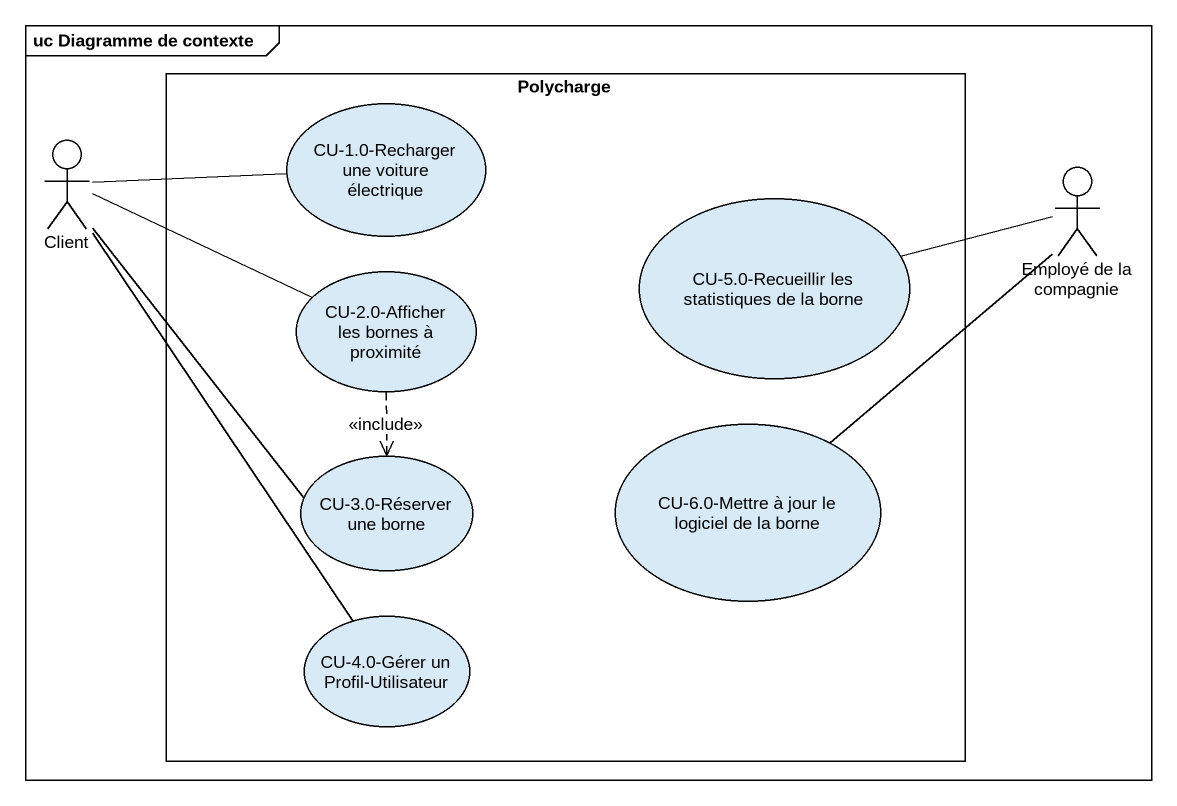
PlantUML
@startuml
mainframe uc Diagramme de contexte
rectangle Polycharge {
  usecase "CU-1.0-Recharger une voiture électrique" as CU_1_0_Recharger_une
  usecase "CU-5.0-Recueillir les statistiques de la borne" as CU_5_0_Recueillir_les
  usecase "CU-2.0-Afficher les bornes à proximité" as CU_2_0_Afficher_les_bornes
  usecase "CU-3.0-Réserver une borne" as CU_3_0_Réserver_une_borne
  usecase "CU-6.0-Mettre à jour le logiciel de la borne" as CU_6_0_Mettre_à_jour_le
  usecase "CU-4.0-Gérer un Profil-Utilisateur" as CU_4_0_Gérer_un_Profil
}
actor Client
actor "Employé de la compagnie" as Employé_de_la_compagnie
Client -right- CU_1_0_Recharger_une
Client -right- CU_2_0_Afficher_les_bornes
Client -- CU_3_0_Réserver_une_borne
Client -- CU_4_0_Gérer_un_Profil
Employé_de_la_compagnie -left- CU_5_0_Recueillir_les
CU_2_0_Afficher_les_bornes ..> CU_3_0_Réserver_une_borne : <<include>>
CU_6_0_Mettre_à_jour_le -up- Employé_de_la_compagnie
@enduml
